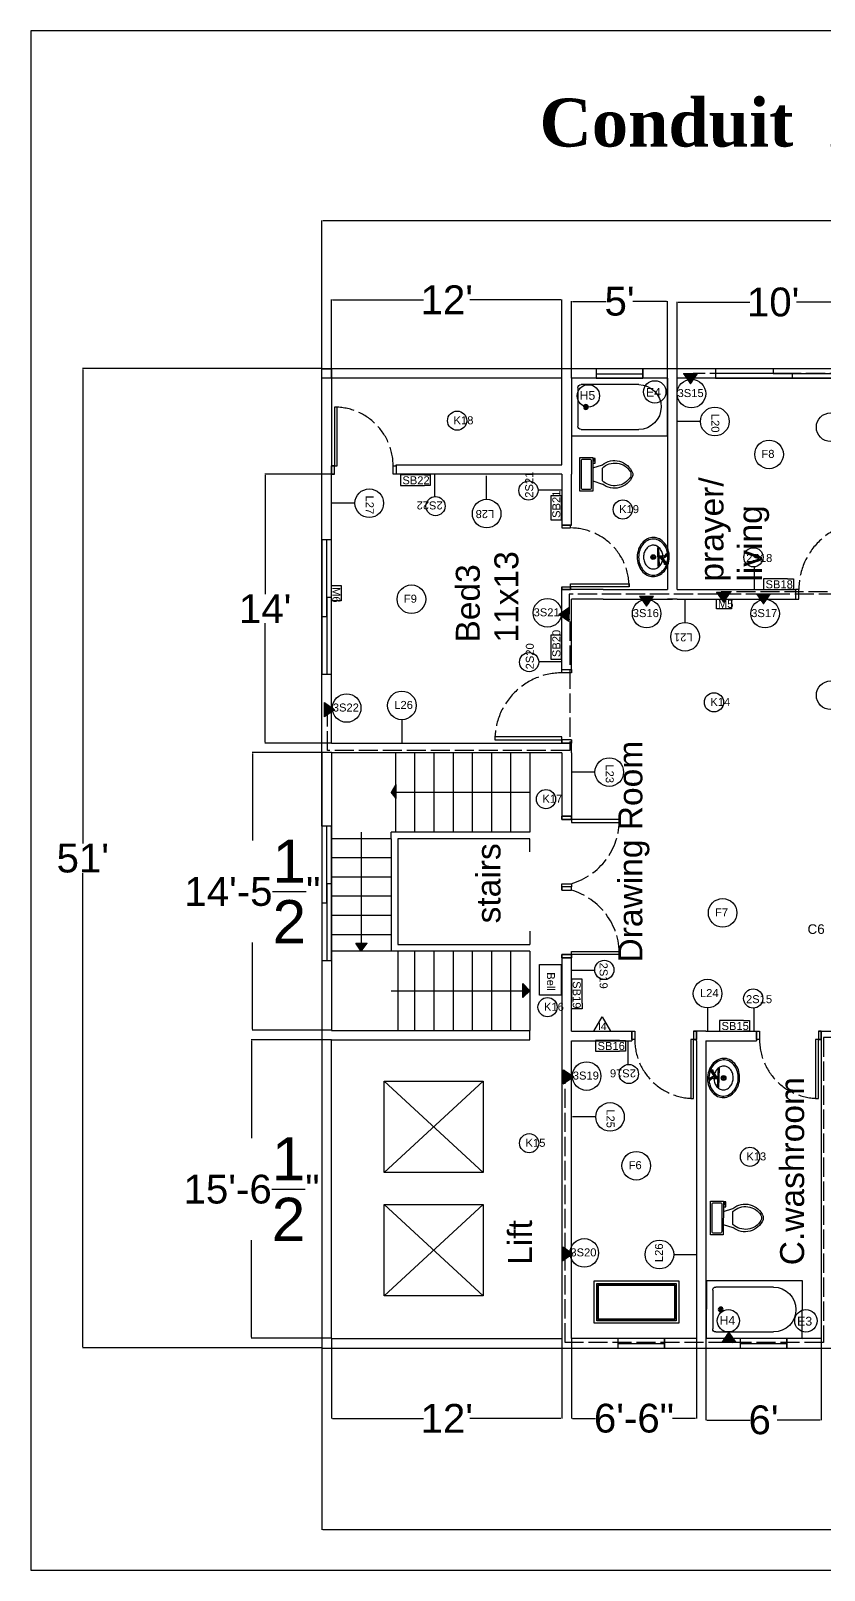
# Model space of a CAD drawing. Header units: inches. Extents: x -412 to 20037, y 548 to 16595.
# Drawn here: x 4988 to 5484, y 6791 to 7753 of the extents above; entities that cross this region are included whole.
import ezdxf
from ezdxf.enums import TextEntityAlignment as Align

# ---------------------------------------------------------------- set-up
doc = ezdxf.new("R2010")
doc.units = ezdxf.units.IN
doc.header["$MEASUREMENT"] = 0
doc.linetypes.add('ACAD_ISO02W100', pattern=[15, 12, -3])
doc.layers.get('Defpoints').update_dxf_attribs({"color": 6})
for name, color, linetype in [('bath', 4, 'Continuous'), ('Heavy Load', 3, 'ACAD_ISO02W100'), ('www.linecad.com', 7, 'Continuous')]:
    doc.layers.add(name, color=color, linetype=linetype)
doc.layers.add('block cover', color=7, linetype='Continuous', lineweight=30)
doc.layers.add('text', color=140, linetype='Continuous', lineweight=9)
doc.styles.add('Arial', font='arial.ttf')
doc.styles.get("Standard").update_dxf_attribs({"font": 'arial.ttf'})
doc.dimstyles.new('Copy of civil layout', dxfattribs={"dimtxt": 18, "dimasz": 0.625, "dimexe": 0.18, "dimexo": 0.0625, "dimgap": 0.09, "dimtad": 0, "dimtih": 1, "dimtoh": 1, "dimdec": 1, "dimzin": 0, "dimdsep": 46, "dimlunit": 4, "dimtxsty": 'Standard', "dimcen": 0.09, "dimclrd": 6, "dimclre": 256, "dimclrt": 256, "dimadec": 0, "dimazin": 0, "dimtfac": 1.5, "dimtdec": 1, "dimtofl": 0, "dimtmove": 0, "dimatfit": 0, "dimfxl": 1, "dimtolj": 1, "dimtzin": 0, "dimlwe": -1, "dimarcsym": 0})
pattern_1 = [(315, (5160.76063, 7540.04789), (0.091289, 0.091289), [])]

# ---------------------------------------------------------------- blocks, each defined once
blk = doc.blocks.new('Bath Tub - 26 x 60 in.')
for p, q in [((8, -18), (10, -18)), ((9, -17), (9, -19))]:
    blk.add_line(p, q)
blk.add_lwpolyline([(0, -36), (0, 0), (60, 0), (60, -36)], close=True)
for points in [[(4, -30), (4, -6)], [(6, -4), (42, -4)], [(42, -32), (6, -32)]]:
    blk.add_lwpolyline(points)
for radius in [1.5, 1]:
    blk.add_circle((9, -18), radius)
for centre, radius, start, end in [((5.75, -5.75), 1.77, 81.8699, 188.1301), ((42, -18), 14, 270, 90), ((5.75, -30.25), 1.77, 171.8699, 278.1301)]:
    blk.add_arc(centre, radius, start, end)
blk = doc.blocks.new('Toilet - top')
for p, q in [((-10, -8.5), (-8, -8.5)), ((-10, -9.5), (-10, -8.5)), ((-7, -9.5), (-10, -9.5)), ((-8, -8.5), (-8, -8)), ((-7, -8), (-7, -9.5)), ((-4, -8), (-6, -14)), ((4, -8), (6, -14)), ((9.5, -6), (9.5, -2)), ((4, -14), (-4, -14))]:
    blk.add_line(p, q)
blk.add_lwpolyline([(10.5, -8), (10.5, 0), (-10.5, 0), (-10.5, -8)], close=True)
for points in [[(-9.5, -2), (-9.5, -6)], [(8.5, -1), (-8.5, -1)], [(-8.5, -7), (8.5, -7)]]:
    blk.add_lwpolyline(points)
for centre, radius, start, end in [((-8.62, -1.88), 0.884, 81.8699, 188.1301), ((-8.62, -6.12), 0.884, 171.8699, 278.1301), ((8.62, -1.88), 0.884, 351.8699, 98.1301), ((8.62, -6.12), 0.884, 261.8699, 8.1301), ((3.52, -21.58), 12.17, 141.46911, 247.97143), ((4.2, -21.82), 11.33, 136.36773, 238.94682), ((-3.52, -21.58), 12.17, 292.02843, 38.53071), ((-4.2, -21.82), 11.33, 301.05301, 43.63209), ((0, -27.88), 4, 245.73182, 294.26817), ((0, -29), 4, 254.86053, 285.13947)]:
    blk.add_arc(centre, radius, start, end)
blk = doc.blocks.new('Sink - Oval top')
for p, q in [((-1, 0), (1, 0)), ((0, 1), (0, -1))]:
    blk.add_line(p, q)
at = {"linetype": 'Continuous'}
for points in [[(-12.23, 0.39, 0.117634), (-11.46, -3.36, 0.104469), (-8.88, -6.8, 0.090016), (-5.08, -9.07, 0.08192), (-0.32, -10.02, 0.08192), (4.49, -9.38, 0.090016), (8.42, -7.36, 0.104469), (11.22, -4.09, 0.117634), (12.23, -0.39, 0.117634), (11.46, 3.36, 0.104469), (8.88, 6.8, 0.090016), (5.08, 9.07, 0.08192), (0.32, 10.02, 0.08192), (-4.49, 9.38, 0.090016), (-8.42, 7.36, 0.104469), (-11.22, 4.09, 0.117634)], [(-11.29, 0.16, 0.118622), (-10.52, -3.25, 0.104678), (-8.07, -6.36, 0.089562), (-4.54, -8.37, 0.081185), (-0.13, -9.15, 0.081185), (4.3, -8.49, 0.089562), (7.89, -6.58, 0.104678), (10.42, -3.55, 0.118622), (11.29, -0.16, 0.118622), (10.52, 3.25, 0.104678), (8.07, 6.36, 0.089562), (4.54, 8.37, 0.081185), (0.13, 9.15, 0.081185), (-4.3, 8.49, 0.089562), (-7.89, 6.58, 0.104678), (-10.42, 3.55, 0.118622)], [(-7.42, 0.08, 0.118283), (-6.91, -2.17, 0.104607), (-5.29, -4.21, 0.089718), (-2.97, -5.53, 0.081436), (-0.07, -6.04, 0.081436), (2.84, -5.59, 0.089718), (5.2, -4.33, 0.104607), (6.86, -2.32, 0.118283), (7.42, -0.08, 0.118283), (6.91, 2.17, 0.104607), (5.29, 4.21, 0.089718), (2.97, 5.53, 0.081436), (0.07, 6.04, 0.081436), (-2.84, 5.59, 0.089718), (-5.2, 4.33, 0.104607), (-6.86, 2.32, 0.118283)]]:
    blk.add_lwpolyline(points, format="xyb", close=True, dxfattribs=at)
for radius in [1.5, 1]:
    blk.add_circle((0, 0), radius)
blk = doc.blocks.new('Faucet - single handle front')
for p, q in [((-2, 6), (-2, 5.5)), ((-1, 6), (-2, 6)), ((-0.5, 4), (-2, 5.5)), ((-2, 5.5), (-1, 5.5)), ((-1, 5.5), (-1, 6)), ((0.5, 4), (-1, 6)), ((-1, 5.5), (0.5, 4)), ((-0.75, 3), (0.75, 3)), ((-0.75, 0.5), (-0.75, 3)), ((-0.75, 1), (0.75, 1)), ((-0.5, 4), (0.5, 4)), ((-0.25, 2), (3.75, 5)), ((3.75, 4.5), (-0.25, 1.5)), ((-0.25, 1.5), (-0.25, 2)), ((0.75, 1.5), (-0.25, 1.5)), ((0.75, 1.5), (4.08742, 4.003)), ((0.75, 3), (0.75, 2.7386)), ((0.75, 1.5), (0.75, 0.5)), ((3.75, 4.5), (3.75, 5)), ((3.75, 5), (4.75, 5)), ((3.75, 4), (3.75, 4.5)), ((4.75, 4.5), (3.75, 4.5)), ((4.75, 4), (3.75, 4)), ((4.75, 5), (4.75, 4.5)), ((4.75, 4.5), (4.75, 4))]:
    blk.add_line(p, q)
blk.add_lwpolyline([(-6, 0), (-6, 0.5), (6, 0.5), (6, 0)], close=True)
for centre, start, end in [((1.25426, 3.0302), 151.0646, 180.8629), ((-1.25426, 3.0302), 359.1371, 28.93536)]:
    blk.add_arc(centre, 2.00448, start, end)
blk = doc.blocks.new('*D102')
at = {"transparency": 16777216}
for p, q in [((5169.64, 7541.53), (5169.64, 7634.15)), ((5985.64, 7541.53), (5985.64, 7634.15))]:
    blk.add_line(p, q, dxfattribs=at)
at = {"color": 6, "lineweight": -2, "transparency": 16777216}
for p, q in [((5170.27, 7633.97), (5562.23, 7633.97)), ((5985.02, 7633.97), (5593.06, 7633.97))]:
    blk.add_line(p, q, dxfattribs=at)
at = {"color": 6, "transparency": 16777216}
for points in [[(5170.27, 7634.08), (5170.27, 7633.87), (5169.64, 7633.97)], [(5985.02, 7634.08), (5985.02, 7633.87), (5985.64, 7633.97)]]:
    blk.add_solid(points, dxfattribs=at)
at = {"layer": 'Defpoints', "color": 0, "transparency": 16777216}
for p in [(5985.64, 7633.97), (5169.64, 7541.47), (5985.64, 7541.47)]:
    blk.add_point(p, dxfattribs=at)
at = {"transparency": 16777216, "insert": (5577.64, 7633.97), "char_height": 18, "attachment_point": 5}
blk.add_mtext("\\A1;68'", dxfattribs=at)
blk = doc.blocks.new('*D155')
at = {"transparency": 16777216}
for p, q in [((5169.58, 7541.53), (5019.96, 7541.53)), ((5169.58, 6929.53), (5019.96, 6929.53))]:
    blk.add_line(p, q, dxfattribs=at)
at = {"color": 6, "lineweight": -2, "transparency": 16777216}
for p, q in [((5020.14, 7540.91), (5020.14, 7244.81)), ((5020.14, 6930.16), (5020.14, 7226.25))]:
    blk.add_line(p, q, dxfattribs=at)
at = {"color": 6, "transparency": 16777216}
for points in [[(5020.04, 7540.91), (5020.25, 7540.91), (5020.14, 7541.53)], [(5020.04, 6930.16), (5020.25, 6930.16), (5020.14, 6929.53)]]:
    blk.add_solid(points, dxfattribs=at)
at = {"layer": 'Defpoints', "color": 0, "transparency": 16777216}
for p in [(5169.64, 7541.53), (5020.14, 6929.53), (5169.64, 6929.53)]:
    blk.add_point(p, dxfattribs=at)
at = {"transparency": 16777216, "insert": (5020.14, 7235.53), "char_height": 18, "attachment_point": 5}
blk.add_mtext("\\A1;51'", dxfattribs=at)
blk = doc.blocks.new('*D156')
at = {"transparency": 16777216}
for p, q in [((5175.58, 7475.53), (5133.96, 7475.53)), ((5175.58, 7307.53), (5133.96, 7307.53))]:
    blk.add_line(p, q, dxfattribs=at)
at = {"color": 6, "lineweight": -2, "transparency": 16777216}
for p, q in [((5134.14, 7474.91), (5134.14, 7400.66)), ((5134.14, 7308.16), (5134.14, 7382.41))]:
    blk.add_line(p, q, dxfattribs=at)
at = {"color": 6, "transparency": 16777216}
for points in [[(5134.04, 7474.91), (5134.25, 7474.91), (5134.14, 7475.53)], [(5134.04, 7308.16), (5134.25, 7308.16), (5134.14, 7307.53)]]:
    blk.add_solid(points, dxfattribs=at)
at = {"layer": 'Defpoints', "color": 0, "transparency": 16777216}
for p in [(5175.64, 7475.53), (5134.14, 7307.53), (5175.64, 7307.53)]:
    blk.add_point(p, dxfattribs=at)
at = {"transparency": 16777216, "insert": (5134.14, 7391.53), "char_height": 18, "attachment_point": 5}
blk.add_mtext("\\A1;14'", dxfattribs=at)
blk = doc.blocks.new('*D157')
at = {"transparency": 16777216}
for p, q in [((5175.58, 7301.53), (5125.96, 7301.53)), ((5175.58, 7128.02), (5125.96, 7128.02))]:
    blk.add_line(p, q, dxfattribs=at)
at = {"color": 6, "lineweight": -2, "transparency": 16777216}
for p, q in [((5126.14, 7300.91), (5126.14, 7246.63)), ((5126.14, 7128.64), (5126.14, 7182.92))]:
    blk.add_line(p, q, dxfattribs=at)
at = {"color": 6, "transparency": 16777216}
for points in [[(5126.04, 7300.91), (5126.25, 7300.91), (5126.14, 7301.53)], [(5126.04, 7128.64), (5126.25, 7128.64), (5126.14, 7128.02)]]:
    blk.add_solid(points, dxfattribs=at)
at = {"layer": 'Defpoints', "color": 0, "transparency": 16777216}
for p in [(5175.64, 7301.53), (5126.14, 7128.02), (5175.64, 7128.02)]:
    blk.add_point(p, dxfattribs=at)
at = {"transparency": 16777216, "insert": (5126.14, 7214.78), "char_height": 18, "attachment_point": 5}
blk.add_mtext('\\A1;14\'-5{\\H1.5x;\\S1/2;}"', dxfattribs=at)
blk = doc.blocks.new('*D158')
at = {"transparency": 16777216}
for p, q in [((5175.58, 7122.02), (5125.46, 7122.02)), ((5175.58, 6935.53), (5125.46, 6935.53))]:
    blk.add_line(p, q, dxfattribs=at)
at = {"color": 6, "lineweight": -2, "transparency": 16777216}
for p, q in [((5125.64, 7121.39), (5125.64, 7060.63)), ((5125.64, 6936.16), (5125.64, 6996.92))]:
    blk.add_line(p, q, dxfattribs=at)
at = {"color": 6, "transparency": 16777216}
for points in [[(5125.54, 7121.39), (5125.75, 7121.39), (5125.64, 7122.02)], [(5125.54, 6936.16), (5125.75, 6936.16), (5125.64, 6935.53)]]:
    blk.add_solid(points, dxfattribs=at)
at = {"layer": 'Defpoints', "color": 0, "transparency": 16777216}
for p in [(5175.64, 7122.02), (5125.64, 6935.53), (5175.64, 6935.53)]:
    blk.add_point(p, dxfattribs=at)
at = {"transparency": 16777216, "insert": (5125.64, 7028.78), "char_height": 18, "attachment_point": 5}
blk.add_mtext('\\A1;15\'-6{\\H1.5x;\\S1/2;}"', dxfattribs=at)
blk = doc.blocks.new('*D159')
at = {"transparency": 16777216}
for p, q in [((5175.64, 7535.6), (5175.64, 7584.71)), ((5319.64, 7535.6), (5319.64, 7584.71))]:
    blk.add_line(p, q, dxfattribs=at)
at = {"color": 6, "lineweight": -2, "transparency": 16777216}
for p, q in [((5176.27, 7584.53), (5233.13, 7584.53)), ((5319.02, 7584.53), (5262.16, 7584.53))]:
    blk.add_line(p, q, dxfattribs=at)
at = {"color": 6, "transparency": 16777216}
for points in [[(5176.27, 7584.64), (5176.27, 7584.43), (5175.64, 7584.53)], [(5319.02, 7584.64), (5319.02, 7584.43), (5319.64, 7584.53)]]:
    blk.add_solid(points, dxfattribs=at)
at = {"layer": 'Defpoints', "color": 0, "transparency": 16777216}
for p in [(5319.64, 7584.53), (5175.64, 7535.53), (5319.64, 7535.53)]:
    blk.add_point(p, dxfattribs=at)
at = {"transparency": 16777216, "insert": (5247.64, 7584.53), "char_height": 18, "attachment_point": 5}
blk.add_mtext("\\A1;12'", dxfattribs=at)
blk = doc.blocks.new('*D160')
at = {"transparency": 16777216}
for p, q in [((5325.64, 7535.6), (5325.64, 7583.71)), ((5385.64, 7535.6), (5385.64, 7583.71))]:
    blk.add_line(p, q, dxfattribs=at)
at = {"color": 6, "lineweight": -2, "transparency": 16777216}
for p, q in [((5326.27, 7583.53), (5347.27, 7583.53)), ((5385.02, 7583.53), (5364.01, 7583.53))]:
    blk.add_line(p, q, dxfattribs=at)
at = {"color": 6, "transparency": 16777216}
for points in [[(5326.27, 7583.64), (5326.27, 7583.43), (5325.64, 7583.53)], [(5385.02, 7583.64), (5385.02, 7583.43), (5385.64, 7583.53)]]:
    blk.add_solid(points, dxfattribs=at)
at = {"layer": 'Defpoints', "color": 0, "transparency": 16777216}
for p in [(5385.64, 7583.53), (5325.64, 7535.53), (5385.64, 7535.53)]:
    blk.add_point(p, dxfattribs=at)
at = {"transparency": 16777216, "insert": (5355.64, 7583.53), "char_height": 18, "attachment_point": 5}
blk.add_mtext("\\A1;5'", dxfattribs=at)
blk = doc.blocks.new('*D161')
at = {"transparency": 16777216}
for p, q in [((5391.64, 7535.6), (5391.64, 7583.21)), ((5511.64, 7535.6), (5511.64, 7583.21))]:
    blk.add_line(p, q, dxfattribs=at)
at = {"color": 6, "lineweight": -2, "transparency": 16777216}
for p, q in [((5392.27, 7583.03), (5437.12, 7583.03)), ((5511.01, 7583.03), (5466.16, 7583.03))]:
    blk.add_line(p, q, dxfattribs=at)
at = {"color": 6, "transparency": 16777216}
for points in [[(5392.27, 7583.14), (5392.27, 7582.93), (5391.64, 7583.03)], [(5511.01, 7583.14), (5511.01, 7582.93), (5511.64, 7583.03)]]:
    blk.add_solid(points, dxfattribs=at)
at = {"layer": 'Defpoints', "color": 0, "transparency": 16777216}
for p in [(5511.64, 7583.03), (5391.64, 7535.53), (5511.64, 7535.53)]:
    blk.add_point(p, dxfattribs=at)
at = {"transparency": 16777216, "insert": (5451.64, 7583.03), "char_height": 18, "attachment_point": 5}
blk.add_mtext("\\A1;10'", dxfattribs=at)
blk = doc.blocks.new('*D164')
at = {"transparency": 16777216}
for p, q in [((5175.64, 6935.47), (5175.64, 6885.35)), ((5319.64, 6935.47), (5319.64, 6885.35))]:
    blk.add_line(p, q, dxfattribs=at)
at = {"color": 6, "lineweight": -2, "transparency": 16777216}
for p, q in [((5176.27, 6885.53), (5233.13, 6885.53)), ((5319.02, 6885.53), (5262.16, 6885.53))]:
    blk.add_line(p, q, dxfattribs=at)
at = {"color": 6, "transparency": 16777216}
for points in [[(5176.27, 6885.64), (5176.27, 6885.43), (5175.64, 6885.53)], [(5319.02, 6885.64), (5319.02, 6885.43), (5319.64, 6885.53)]]:
    blk.add_solid(points, dxfattribs=at)
at = {"layer": 'Defpoints', "color": 0, "transparency": 16777216}
for p in [(5175.64, 6935.53), (5319.64, 6935.53), (5319.64, 6885.53)]:
    blk.add_point(p, dxfattribs=at)
at = {"transparency": 16777216, "insert": (5247.64, 6885.53), "char_height": 18, "attachment_point": 5}
blk.add_mtext("\\A1;12'", dxfattribs=at)
blk = doc.blocks.new('*D165')
at = {"transparency": 16777216}
for p, q in [((5325.64, 6935.47), (5325.64, 6885.35)), ((5403.64, 6935.47), (5403.64, 6885.35))]:
    blk.add_line(p, q, dxfattribs=at)
at = {"color": 6, "lineweight": -2, "transparency": 16777216}
for p, q in [((5326.27, 6885.53), (5340.58, 6885.53)), ((5403.02, 6885.53), (5388.71, 6885.53))]:
    blk.add_line(p, q, dxfattribs=at)
at = {"color": 6, "transparency": 16777216}
for points in [[(5326.27, 6885.64), (5326.27, 6885.43), (5325.64, 6885.53)], [(5403.02, 6885.64), (5403.02, 6885.43), (5403.64, 6885.53)]]:
    blk.add_solid(points, dxfattribs=at)
at = {"layer": 'Defpoints', "color": 0, "transparency": 16777216}
for p in [(5325.64, 6935.53), (5403.64, 6935.53), (5325.64, 6885.53)]:
    blk.add_point(p, dxfattribs=at)
at = {"transparency": 16777216, "insert": (5364.64, 6885.53), "char_height": 18, "attachment_point": 5}
blk.add_mtext('\\A1;6\'-6"', dxfattribs=at)
blk = doc.blocks.new('*D166')
at = {"transparency": 16777216}
for p, q in [((5409.64, 6935.47), (5409.64, 6884.31)), ((5481.64, 6935.47), (5481.64, 6884.31))]:
    blk.add_line(p, q, dxfattribs=at)
at = {"color": 6, "lineweight": -2, "transparency": 16777216}
for p, q in [((5410.27, 6884.49), (5437.22, 6884.49)), ((5481.02, 6884.49), (5454.06, 6884.49))]:
    blk.add_line(p, q, dxfattribs=at)
at = {"color": 6, "transparency": 16777216}
for points in [[(5410.27, 6884.59), (5410.27, 6884.39), (5409.64, 6884.49)], [(5481.02, 6884.59), (5481.02, 6884.39), (5481.64, 6884.49)]]:
    blk.add_solid(points, dxfattribs=at)
at = {"layer": 'Defpoints', "color": 0, "transparency": 16777216}
for p in [(5409.64, 6935.53), (5481.64, 6935.53), (5409.64, 6884.49)]:
    blk.add_point(p, dxfattribs=at)
at = {"transparency": 16777216, "insert": (5445.64, 6884.49), "char_height": 18, "attachment_point": 5}
blk.add_mtext("\\A1;6'", dxfattribs=at)
blk = doc.blocks.new('*D170')
at = {"transparency": 16777216}
for p, q in [((5169.64, 6929.47), (5169.64, 6815.85)), ((5985.64, 6929.47), (5985.64, 6815.85))]:
    blk.add_line(p, q, dxfattribs=at)
at = {"color": 6, "lineweight": -2, "transparency": 16777216}
for p, q in [((5170.27, 6816.03), (5562.23, 6816.03)), ((5985.02, 6816.03), (5593.06, 6816.03))]:
    blk.add_line(p, q, dxfattribs=at)
at = {"color": 6, "transparency": 16777216}
for points in [[(5170.27, 6816.14), (5170.27, 6815.93), (5169.64, 6816.03)], [(5985.02, 6816.14), (5985.02, 6815.93), (5985.64, 6816.03)]]:
    blk.add_solid(points, dxfattribs=at)
at = {"layer": 'Defpoints', "color": 0, "transparency": 16777216}
for p in [(5169.64, 6929.53), (5985.64, 6929.53), (5985.64, 6816.03)]:
    blk.add_point(p, dxfattribs=at)
at = {"transparency": 16777216, "insert": (5577.64, 6816.03), "char_height": 18, "attachment_point": 5}
blk.add_mtext("\\A1;68'", dxfattribs=at)

msp = doc.modelspace()

# ---------------------------------------------------------------- hatches: boundary and pattern name
h = msp.add_hatch()
h.set_pattern_fill('ANSI31', color=256, scale=1.032817, angle=-90)
h.set_pattern_definition(pattern_1)
h.paths.add_polyline_path([(5215.83, 7272.82), (5215.83, 7276.67), (5212.82, 7276.67)])
h.paths.add_polyline_path([(5215.83, 7276.67), (5215.83, 7281.68), (5212.82, 7276.67)])
h = msp.add_hatch()
h.set_pattern_fill('ANSI31', color=256, scale=1.032817, angle=-90)
h.set_pattern_definition(pattern_1)
h.paths.add_polyline_path([(5197.97, 7182.48), (5194.23, 7182.48), (5194.23, 7177.53)])
h.paths.add_polyline_path([(5194.23, 7177.53), (5194.23, 7182.48), (5190.85, 7182.48)])
h = msp.add_hatch()
h.set_pattern_fill('ANSI31', color=256, scale=1.032817, angle=-90)
h.set_pattern_definition(pattern_1)
h.paths.add_polyline_path([(5299.58, 7152.74), (5295.28, 7157.2), (5295.28, 7152.74)])
h.paths.add_polyline_path([(5299.58, 7152.74), (5295.28, 7152.74), (5295.28, 7148.55)])
at = {"layer": 'Heavy Load'}
h = msp.add_hatch(dxfattribs=at)
h.set_pattern_fill('ANSI31', color=6, scale=0.8)
h.set_pattern_definition([(45, (4997.64303, 10881.97129), (-0.070710678, 0.070710678), [])])
h.paths.add_polyline_path([(5395.64, 7538.37), (5400.04, 7531.97), (5404.44, 7538.37)])
h = msp.add_hatch(dxfattribs=at)
h.set_pattern_fill('ANSI31', color=6, scale=0.8)
h.set_pattern_definition([(45, (4970.14303, 10742.97129), (-0.070710678, 0.070710678), [])])
h.paths.add_polyline_path([(5368.14, 7399.37), (5372.54, 7392.97), (5376.94, 7399.37)])
h = msp.add_hatch(dxfattribs=at)
h.set_pattern_fill('ANSI31', color=6, scale=0.8)
h.set_pattern_definition([(45, (5018.14303, 10745.47129), (-0.070710678, 0.070710678), [])])
h.paths.add_polyline_path([(5416.14, 7401.87), (5420.54, 7395.47), (5424.94, 7401.87)])
h = msp.add_hatch(dxfattribs=at)
h.set_pattern_fill('ANSI31', color=6, scale=0.8)
h.set_pattern_definition([(45, (5043.14303, 10744.47129), (-0.070710678, 0.070710678), [])])
h.paths.add_polyline_path([(5441.14, 7400.87), (5445.54, 7394.47), (5449.94, 7400.87)])
h = msp.add_hatch(dxfattribs=at)
h.set_pattern_fill('ANSI31', color=6, scale=0.8, angle=270)
h.set_pattern_definition([(315, (8667.64303, 7790.27129), (0.070710678, 0.070710678), [])])
h.paths.add_polyline_path([(5324.04, 7392.27), (5317.64, 7387.87), (5324.04, 7383.47)])
h = msp.add_hatch(dxfattribs=at)
h.set_pattern_fill('ANSI31', color=6, scale=0.8, angle=90)
h.set_pattern_definition([(135, (1827.54303, 6925.97129), (-0.070710678, -0.070710678), [])])
h.paths.add_polyline_path([(5171.14, 7323.97), (5177.54, 7328.37), (5171.14, 7332.77)])
h = msp.add_hatch(dxfattribs=at)
h.set_pattern_fill('ANSI31', color=6, scale=0.8, angle=90)
h.set_pattern_definition([(135, (1977.04303, 6696.47129), (-0.070710678, -0.070710678), [])])
h.paths.add_polyline_path([(5320.64, 7094.47), (5327.04, 7098.87), (5320.64, 7103.27)])
h = msp.add_hatch(dxfattribs=at)
h.set_pattern_fill('ANSI31', color=6, scale=0.8, angle=90)
h.set_pattern_definition([(135, (1976.54303, 6585.97129), (-0.070710678, -0.070710678), [])])
h.paths.add_polyline_path([(5320.14, 6983.97), (5326.54, 6988.37), (5320.14, 6992.77)])
h = msp.add_hatch(dxfattribs=at)
h.set_pattern_fill('ANSI31', color=6, scale=0.8, angle=180)
h.set_pattern_definition([(225, (5826.44303, 3589.37129), (0.070710678, -0.070710678), [])])
h.paths.add_polyline_path([(5428.44, 6932.97), (5424.04, 6939.37), (5419.64, 6932.97)])

# ---------------------------------------------------------------- linework, layer by layer
for p, q in [((4987.64, 7752.62), (4987.64, 6790.63)), ((5985.64, 7541.47), (5169.64, 7541.47)), ((5169.64, 7255.6), (5169.64, 7541.47)), ((5175.64, 7535.47), (5175.64, 7481.47)), ((5319.64, 7535.47), (5175.64, 7535.47)), ((5319.64, 7481.47), (5319.64, 7535.47)), ((5385.64, 7535.47), (5325.64, 7535.47)), ((5325.64, 7535.47), (5325.64, 7475.47)), ((5385.64, 7535.47), (5385.64, 7403.47)), ((5511.64, 7535.47), (5391.64, 7535.47)), ((5391.64, 7403.47), (5391.64, 7535.47)), ((5175.64, 7481.47), (5175.64, 7480.73)), ((5175.64, 7307.47), (5175.64, 7475.47)), ((5215.94, 7480.73), (5215.94, 7481.47)), ((5215.94, 7481.47), (5319.64, 7481.47)), ((5319.64, 7475.47), (5215.94, 7475.47)), ((5319.64, 7475.47), (5319.64, 7443.77)), ((5325.64, 7443.77), (5325.64, 7475.47)), ((5319.64, 7443.77), (5325.64, 7443.77)), ((5319.62, 7353.47), (5319.64, 7403.47)), ((5325.64, 7403.47), (5324.9, 7403.47)), ((5345.34, 7403.47), (5325.64, 7403.47)), ((5345.34, 7403.47), (5385.64, 7403.47)), ((5391.64, 7403.47), (5465.64, 7403.47)), ((5325.62, 7353.47), (5325.64, 7397.47)), ((5345.34, 7397.47), (5325.64, 7397.47)), ((5345.34, 7397.47), (5388.64, 7397.47)), ((5391.64, 7397.47), (5385.64, 7397.47)), ((5391.64, 7397.47), (5465.64, 7397.47)), ((5175.64, 7307.47), (5319.64, 7307.47)), ((5325.64, 7301.47), (5325.64, 7307.47)), ((5169.64, 7301.47), (5169.64, 7253.56)), ((5175.64, 7301.47), (5175.64, 7127.96)), ((5299.58, 7301.47), (5175.64, 7301.47)), ((5215.58, 7301.47), (5215.58, 7251.9)), ((5227.58, 7301.45), (5227.58, 7251.9)), ((5239.58, 7301.45), (5239.58, 7251.9)), ((5251.58, 7301.45), (5251.58, 7251.9)), ((5263.58, 7301.45), (5263.58, 7251.9)), ((5275.58, 7301.47), (5275.58, 7251.9)), ((5275.58, 7301.45), (5275.58, 7251.9)), ((5287.58, 7301.47), (5287.58, 7251.9)), ((5299.58, 7301.47), (5299.58, 7251.9)), ((5319.64, 7301.47), (5299.58, 7301.47)), ((5299.58, 7301.45), (5299.58, 7251.9)), ((5319.64, 7301.47), (5319.64, 7261.92)), ((5325.64, 7301.47), (5325.64, 7261.85)), ((5215.83, 7281.68), (5212.82, 7276.67)), ((5299.58, 7276.67), (5212.82, 7276.67)), ((5212.82, 7276.67), (5215.83, 7272.82)), ((5215.83, 7281.68), (5215.83, 7272.82)), ((5319.64, 7261.92), (5319.64, 7261.85)), ((5212.82, 7247.76), (5175.64, 7247.76)), ((5194.23, 7251.9), (5194.23, 7177.53)), ((5215.58, 7251.9), (5212.82, 7251.9)), ((5212.82, 7247.76), (5212.82, 7251.9)), ((5212.82, 7247.76), (5212.82, 7177.53)), ((5299.58, 7251.9), (5215.58, 7251.9)), ((5216.96, 7247.76), (5216.96, 7181.66)), ((5299.58, 7247.76), (5216.96, 7247.76)), ((5299.58, 7239.5), (5299.58, 7247.76)), ((5212.82, 7235.76), (5175.64, 7235.76)), ((5212.82, 7223.76), (5175.64, 7223.76)), ((5212.82, 7211.76), (5175.64, 7211.76)), ((5212.82, 7199.76), (5175.64, 7199.76)), ((5212.82, 7187.76), (5175.64, 7187.76)), ((5299.58, 7189.93), (5299.58, 7181.66)), ((5212.82, 7177.53), (5175.64, 7177.53)), ((5194.23, 7177.53), (5190.85, 7182.48)), ((5190.85, 7182.48), (5197.97, 7182.48)), ((5194.23, 7177.53), (5197.97, 7182.48)), ((5299.58, 7177.53), (5212.82, 7177.53)), ((5216.96, 7181.66), (5299.58, 7181.66)), ((5216.96, 7177.53), (5216.96, 7127.96)), ((5227.58, 7177.53), (5227.58, 7127.96)), ((5239.58, 7177.53), (5239.58, 7127.96)), ((5251.58, 7177.53), (5251.58, 7127.96)), ((5263.58, 7177.53), (5263.58, 7127.96)), ((5275.58, 7177.53), (5275.58, 7127.96)), ((5287.58, 7177.53), (5287.58, 7127.96)), ((5299.58, 7177.53), (5299.58, 7127.96)), ((5169.64, 7171.6), (5169.64, 7133.96)), ((5319.64, 7173.35), (5319.64, 6935.47)), ((5325.64, 7127.47), (5325.64, 7173.35)), ((5212.82, 7152.74), (5299.58, 7152.74)), ((5299.58, 7152.74), (5295.28, 7157.2)), ((5295.28, 7148.55), (5295.28, 7157.2)), ((5299.58, 7152.74), (5295.28, 7148.55)), ((5169.64, 7133.96), (5169.64, 7121.96)), ((5169.64, 7121.96), (5169.64, 6935.47)), ((5175.64, 7127.96), (5299.58, 7127.96)), ((5175.64, 7121.96), (5299.58, 7121.96)), ((5175.64, 6935.47), (5175.64, 7121.96)), ((5299.58, 7121.96), (5299.58, 7127.96)), ((5325.64, 7127.47), (5363.34, 7127.47)), ((5325.64, 6935.47), (5325.64, 7121.47)), ((5325.64, 7121.47), (5363.34, 7121.47)), ((5363.34, 7127.47), (5363.34, 7121.47)), ((5409.64, 7127.47), (5403.64, 7127.47)), ((5403.64, 7121.47), (5403.64, 7122.21)), ((5403.64, 7121.47), (5403.64, 6935.47)), ((5409.64, 7127.47), (5441.34, 7127.47)), ((5409.64, 7121.47), (5441.34, 7121.47)), ((5409.64, 7121.47), (5409.64, 6935.47)), ((5441.34, 7127.47), (5441.34, 7121.47)), ((5481.64, 7127.47), (5481.64, 6971.47)), ((5481.64, 7127.47), (5487.64, 7127.47)), ((5270.39, 7096.33), (5208.42, 7039.24)), ((5270.39, 7039.24), (5208.42, 7096.33)), ((5270.39, 7019.25), (5208.42, 6962.16)), ((5270.39, 6962.16), (5208.42, 7019.25)), ((5481.64, 6977.47), (5481.64, 6935.47)), ((5169.64, 6935.47), (5169.64, 6929.47)), ((5169.64, 6929.47), (5175.64, 6929.47)), ((5175.64, 6935.47), (5293.58, 6935.47)), ((5175.64, 6929.47), (5299.58, 6929.47)), ((5293.58, 6935.47), (5319.64, 6935.47)), ((5299.58, 6929.47), (5325.64, 6929.47)), ((5403.64, 6935.47), (5325.64, 6935.47)), ((5325.64, 6929.47), (5409.64, 6929.47)), ((5481.64, 6935.47), (5409.64, 6935.47)), ((5409.64, 6929.47), (5985.64, 6929.47))]:
    msp.add_line(p, q)
at = {"color": 143, "true_color": 0x7aafdf}
for p, q in [((5341.02, 7538.25), (5370.26, 7538.25)), ((5354.52, 6932.25), (5383.76, 6932.25)), ((5431.02, 6932.25), (5460.26, 6932.25))]:
    msp.add_line(p, q, dxfattribs=at)
at = {"color": 6, "linetype": 'ACAD_ISO02W100'}
for p, q in [((5514.14, 7538.47), (5401.64, 7538.47)), ((5446.64, 7400.47), (5324.14, 7400.47)), ((5324.14, 7400.47), (5324.14, 7396.97)), ((5324.14, 7399.97), (5324.14, 7384.47)), ((5485.64, 7401.97), (5419.14, 7401.97)), ((5492.14, 7400.47), (5446.64, 7400.47)), ((5324.64, 7383.47), (5324.64, 7302.97)), ((5173.14, 7302.97), (5173.14, 7328.47)), ((5324.64, 7302.97), (5173.14, 7302.97)), ((5533.64, 7123.47), (5483.14, 7123.47)), ((5483.14, 7123.47), (5483.14, 6932.97)), ((5321.64, 6989.47), (5321.64, 7098.47)), ((5321.64, 6932.97), (5321.64, 6989.47)), ((5483.14, 6932.97), (5321.64, 6932.97))]:
    msp.add_line(p, q, dxfattribs=at)
at = {"color": 0}
for p, q in [((5406.25, 7508.47), (5391.64, 7508.47)), ((5233.7, 7475.2), (5237.27, 7475.2)), ((5237.27, 7475.2), (5237.27, 7468.47)), ((5240.27, 7461.4), (5240.27, 7476.01)), ((5237.27, 7468.47), (5233.7, 7468.47)), ((5272.58, 7459.85), (5272.58, 7474.46)), ((5304.53, 7465.66), (5319.14, 7465.66)), ((5190.25, 7457.41), (5175.64, 7457.41)), ((5439.68, 7417.78), (5439.68, 7403.17)), ((5460.7, 7410.2), (5464.27, 7410.2)), ((5464.27, 7410.2), (5464.27, 7403.47)), ((5464.27, 7403.47), (5460.7, 7403.47)), ((5396.58, 7382.85), (5396.58, 7397.46)), ((5304.94, 7358.45), (5319.55, 7358.45)), ((5219.58, 7322.08), (5219.58, 7307.47)), ((5340.25, 7289.41), (5325.64, 7289.41)), ((5340.3, 7165.43), (5325.69, 7165.43)), ((5325.65, 7141.34), (5325.64, 7144.91)), ((5332.37, 7141.34), (5325.65, 7141.34)), ((5332.37, 7144.91), (5332.37, 7141.34)), ((5410.64, 7142.02), (5410.64, 7127.41)), ((5439.55, 7142.08), (5439.55, 7127.47)), ((5339.64, 7127.49), (5344.83, 7136.47)), ((5344.83, 7136.47), (5350.01, 7127.49)), ((5433.2, 7134.2), (5436.77, 7134.2)), ((5436.77, 7134.2), (5436.77, 7127.47)), ((5339.64, 7127.49), (5350.01, 7127.49)), ((5355.7, 7121.7), (5359.27, 7121.7)), ((5359.27, 7121.7), (5359.27, 7114.97)), ((5361.09, 7106.52), (5361.09, 7121.13)), ((5436.77, 7127.47), (5433.2, 7127.47)), ((5359.27, 7114.97), (5355.7, 7114.97)), ((5340.75, 7073.91), (5326.14, 7073.91)), ((5389.53, 6987.91), (5404.14, 6987.91))]:
    msp.add_line(p, q, dxfattribs=at)
for points in [[(4987.64, 6790.63), (6328.8, 6790.63), (6328.8, 7752.62), (4987.64, 7752.62)], [(5233.7, 7475.2), (5218.64, 7475.2), (5218.64, 7468.47), (5233.7, 7468.47)], [(5460.7, 7410.2), (5445.64, 7410.2), (5445.64, 7403.47), (5460.7, 7403.47)], [(5218.9, 7301.45), (5175.53, 7301.47)], [(5319.64, 7215.6), (5319.64, 7219.6)], [(5332.37, 7144.91), (5332.37, 7159.97), (5325.64, 7159.97), (5325.64, 7144.91)], [(5433.2, 7134.2), (5418.14, 7134.2), (5418.14, 7127.47), (5433.2, 7127.47)], [(5355.7, 7121.7), (5340.64, 7121.7), (5340.64, 7114.97), (5355.7, 7114.97)]]:
    msp.add_lwpolyline(points)
for points in [[(5169.64, 7541.47), (5175.64, 7541.47), (5175.64, 7535.47), (5169.64, 7535.47)], [(5370.26, 7541.47), (5370.26, 7541.47), (5370.26, 7535.47), (5370.26, 7535.47)], [(5319.37, 7446.97), (5319.37, 7462.03), (5312.64, 7462.03), (5312.64, 7446.97)], [(5181.64, 7405.97), (5181.64, 7396.47), (5175.64, 7396.47), (5175.64, 7405.97)], [(5416.14, 7397.47), (5425.64, 7397.47), (5425.64, 7391.47), (5416.14, 7391.47)], [(5319.37, 7359.97), (5319.37, 7375.03), (5312.64, 7375.03), (5312.64, 7359.97)], [(5270.39, 7096.33), (5270.39, 7039.24), (5208.42, 7039.24), (5208.42, 7096.33)], [(5270.39, 7019.25), (5270.39, 6962.16), (5208.42, 6962.16), (5208.42, 7019.25)], [(5383.76, 6935.47), (5383.76, 6935.47), (5383.76, 6929.47), (5383.76, 6929.47)], [(5460.26, 6935.47), (5460.26, 6935.47), (5460.26, 6929.47), (5460.26, 6929.47)]]:
    msp.add_lwpolyline(points, close=True)
at = {"color": 143, "true_color": 0x7aafdf}
for points in [[(5370.26, 7541.47), (5341.02, 7541.47), (5341.02, 7535.47), (5370.26, 7535.47)], [(5415.64, 7535.47), (5499.64, 7535.47), (5499.64, 7541.47), (5415.64, 7541.47)], [(5415.64, 7535.47), (5463.64, 7535.47), (5463.64, 7538.47), (5415.64, 7538.47)], [(5451.64, 7538.47), (5499.64, 7538.47), (5499.64, 7541.47), (5451.64, 7541.47)], [(5175.64, 7350.54), (5175.64, 7434.54), (5169.64, 7434.54), (5169.64, 7350.54)], [(5172.64, 7386.54), (5172.64, 7434.54), (5169.64, 7434.54), (5169.64, 7386.54)], [(5175.64, 7350.54), (5175.64, 7398.54), (5172.64, 7398.54), (5172.64, 7350.54)], [(5175.64, 7171.6), (5175.64, 7255.6), (5169.64, 7255.6), (5169.64, 7171.6)], [(5172.64, 7207.6), (5172.64, 7255.6), (5169.64, 7255.6), (5169.64, 7207.6)], [(5175.64, 7171.6), (5175.64, 7219.6), (5172.64, 7219.6), (5172.64, 7171.6)], [(5383.76, 6935.47), (5354.52, 6935.47), (5354.52, 6929.47), (5383.76, 6929.47)], [(5460.26, 6935.47), (5431.02, 6935.47), (5431.02, 6929.47), (5460.26, 6929.47)]]:
    msp.add_lwpolyline(points, close=True, dxfattribs=at)
at = {"color": 240, "true_color": 0xed1f24}
for points in [[(5177.4, 7480.73), (5179.15, 7480.73), (5179.15, 7517.52), (5177.4, 7517.52)], [(5175.64, 7475.47), (5177.4, 7475.47), (5177.4, 7480.73), (5175.64, 7480.73)], [(5215.94, 7475.47), (5214.19, 7475.47), (5214.19, 7480.73), (5215.94, 7480.73)], [(5319.64, 7443.77), (5319.64, 7442.02), (5324.9, 7442.02), (5324.9, 7443.77)], [(5319.64, 7403.47), (5319.64, 7405.22), (5324.9, 7405.22), (5324.9, 7403.47)], [(5324.9, 7405.22), (5324.9, 7406.98), (5361.69, 7406.98), (5361.69, 7405.22)], [(5465.64, 7397.47), (5467.64, 7397.47), (5467.64, 7403.47), (5465.64, 7403.47)], [(5325.62, 7353.47), (5325.62, 7351.47), (5319.62, 7351.47), (5319.62, 7353.47)], [(5319.64, 7309.47), (5319.64, 7311.47), (5277.64, 7311.45), (5277.64, 7309.45)], [(5325.64, 7307.47), (5325.64, 7309.47), (5319.64, 7309.47), (5319.64, 7307.47)], [(5319.64, 7261.85), (5319.64, 7259.85), (5325.64, 7259.85), (5325.64, 7261.85)], [(5319.64, 7217.6), (5319.64, 7219.6), (5325.64, 7219.6), (5325.64, 7217.6)], [(5319.64, 7217.6), (5319.64, 7215.6), (5325.64, 7215.6), (5325.64, 7217.6)], [(5319.64, 7173.35), (5319.64, 7175.35), (5325.64, 7175.35), (5325.64, 7173.35)], [(5363.34, 7127.47), (5365.1, 7127.47), (5365.1, 7122.21), (5363.34, 7122.21)], [(5401.89, 7122.21), (5400.14, 7122.21), (5400.14, 7085.42), (5401.89, 7085.42)], [(5403.64, 7127.47), (5401.89, 7127.47), (5401.89, 7122.21), (5403.64, 7122.21)], [(5441.34, 7127.47), (5443.1, 7127.47), (5443.1, 7122.21), (5441.34, 7122.21)], [(5479.89, 7122.21), (5478.14, 7122.21), (5478.14, 7085.42), (5479.89, 7085.42)], [(5481.64, 7127.47), (5479.89, 7127.47), (5479.89, 7122.21), (5481.64, 7122.21)]]:
    msp.add_lwpolyline(points, close=True, dxfattribs=at)
for points in [[(5177.4, 7475.47), (5175.64, 7475.47), (5175.64, 7480.73), (5179.15, 7480.73)], [(5214.13, 7480.73), (5215.94, 7480.73), (5215.94, 7475.47), (5214.19, 7475.47)], [(5324.9, 7441.96), (5324.9, 7443.77), (5319.64, 7443.77), (5319.64, 7442.02)], [(5319.64, 7405.22), (5319.64, 7403.47), (5324.9, 7403.47), (5324.9, 7406.98)], [(5467.71, 7403.47), (5465.64, 7403.47), (5465.64, 7397.47), (5467.64, 7397.47)], [(5319.62, 7351.4), (5319.62, 7353.47), (5325.62, 7353.47), (5325.62, 7351.47)], [(5325.64, 7309.47), (5325.64, 7307.47), (5319.64, 7307.47), (5319.64, 7311.47)], [(5319.64, 7259.85), (5319.64, 7261.85), (5325.64, 7261.85), (5325.64, 7257.85)], [(5325.64, 7257.85), (5355.64, 7257.85), (5355.64, 7259.85), (5319.64, 7259.85)], [(5325.64, 7219.67), (5325.64, 7217.6), (5319.64, 7217.6), (5319.64, 7219.6)], [(5325.64, 7215.53), (5325.64, 7217.6), (5319.64, 7217.6), (5319.64, 7215.6)], [(5319.64, 7175.35), (5319.64, 7173.35), (5325.64, 7173.35), (5325.64, 7177.35)], [(5325.64, 7177.35), (5355.64, 7177.35), (5355.64, 7175.35), (5319.64, 7175.35)], [(5365.16, 7122.21), (5363.34, 7122.21), (5363.34, 7127.47), (5365.1, 7127.47)], [(5401.89, 7127.47), (5403.64, 7127.47), (5403.64, 7122.21), (5400.14, 7122.21)], [(5443.16, 7122.21), (5441.34, 7122.21), (5441.34, 7127.47), (5443.1, 7127.47)], [(5479.89, 7127.47), (5481.64, 7127.47), (5481.64, 7122.21), (5478.14, 7122.21)]]:
    msp.add_lwpolyline(points, dxfattribs=at)
at = {"color": 0}
msp.add_lwpolyline([(5319.16, 7169.2), (5319.16, 7149.97), (5305.64, 7149.97), (5305.64, 7169.2)], close=True, dxfattribs=at)
for centre, radius in [((5377.64, 7526.97), 7), ((5336.14, 7524.47), 7), ((5254.14, 7508.97), 6), ((5298.71, 7465.32), 6), ((5240.62, 7455.58), 6), ((5357.64, 7453.47), 6), ((5439.33, 7423.61), 6), ((5299.12, 7358.1), 6), ((5414.64, 7332.97), 6), ((5309.64, 7272.47), 6), ((5346.12, 7165.77), 6), ((5310.64, 7142.47), 6), ((5439.2, 7147.9), 6), ((5361.44, 7100.7), 6), ((5299.14, 7057.47), 6), ((5437.14, 7048.97), 6), ((5423.64, 6946.53), 7), ((5472.14, 6946.47), 7)]:
    msp.add_circle(centre, radius)
for centre in [(5400.58, 7525.91), (5415.19, 7508.47), (5487.58, 7504.91), (5449.08, 7487.91), (5199.19, 7457.41), (5272.58, 7450.91), (5225.58, 7397.41), (5310.58, 7388.91), (5372.58, 7388.41), (5446.58, 7388.41), (5396.58, 7373.91), (5487.58, 7337.41), (5185.08, 7329.41), (5219.58, 7331.02), (5349.19, 7289.41), (5420.08, 7201.41), (5410.64, 7150.96), (5335.08, 7099.41), (5349.69, 7073.91), (5366.08, 7043.41), (5333.58, 6988.91), (5380.58, 6987.91)]:
    msp.add_circle(centre, 8.94, dxfattribs=at)
at = {"color": 240, "linetype": 'ACAD_ISO02W100', "true_color": 0xed1f24}
for centre, radius, start, end in [((5177.4, 7480.73), 36.73, 0, 90), ((5324.9, 7405.22), 36.73, 0, 90), ((5509.64, 7403.52), 41.93, 90.05841, 180.05841), ((5319.64, 7309.47), 41.93, 90.0292, 180.0292), ((5313.64, 7259.85), 41.93, 286.29535, 0), ((5313.64, 7175.35), 41.93, 0, 73.70465), ((5401.89, 7122.21), 36.73, 180, 270), ((5479.89, 7122.21), 36.73, 180, 270)]:
    msp.add_arc(centre, radius, start, end, dxfattribs=at)
at = {"layer": 'block cover'}
msp.add_lwpolyline([(5175.64, 7301.47), (5175.64, 7127.96)], dxfattribs=at)
at = {"layer": 'Heavy Load'}
for p, q in [((5395.64, 7538.37), (5404.44, 7538.37)), ((5368.14, 7399.37), (5376.94, 7399.37)), ((5416.14, 7401.87), (5424.94, 7401.87)), ((5441.14, 7400.87), (5449.94, 7400.87)), ((5324.04, 7392.27), (5324.04, 7383.47)), ((5171.14, 7323.97), (5171.14, 7332.77)), ((5320.64, 7094.47), (5320.64, 7103.27)), ((5320.14, 6983.97), (5320.14, 6992.77)), ((5428.44, 6932.97), (5419.64, 6932.97))]:
    msp.add_line(p, q, dxfattribs=at)
at = {"layer": 'text'}
for p, q in [((5395.64, 7538.37), (5404.44, 7538.37)), ((5400.04, 7531.97), (5395.64, 7538.37)), ((5404.44, 7538.37), (5400.04, 7531.97)), ((5368.14, 7399.37), (5376.94, 7399.37)), ((5372.54, 7392.97), (5368.14, 7399.37)), ((5376.94, 7399.37), (5372.54, 7392.97)), ((5416.14, 7401.87), (5424.94, 7401.87)), ((5420.54, 7395.47), (5416.14, 7401.87)), ((5424.94, 7401.87), (5420.54, 7395.47)), ((5441.14, 7400.87), (5449.94, 7400.87)), ((5445.54, 7394.47), (5441.14, 7400.87)), ((5449.94, 7400.87), (5445.54, 7394.47)), ((5317.64, 7387.87), (5324.04, 7392.27)), ((5324.04, 7392.27), (5324.04, 7383.47)), ((5324.04, 7383.47), (5317.64, 7387.87)), ((5171.14, 7323.97), (5171.14, 7332.77)), ((5171.14, 7332.77), (5177.54, 7328.37)), ((5177.54, 7328.37), (5171.14, 7323.97)), ((5320.64, 7094.47), (5320.64, 7103.27)), ((5320.64, 7103.27), (5327.04, 7098.87)), ((5327.04, 7098.87), (5320.64, 7094.47)), ((5320.14, 6983.97), (5320.14, 6992.77)), ((5320.14, 6992.77), (5326.54, 6988.37)), ((5326.54, 6988.37), (5320.14, 6983.97)), ((5419.64, 6932.97), (5424.04, 6939.37)), ((5424.04, 6939.37), (5428.44, 6932.97)), ((5428.44, 6932.97), (5419.64, 6932.97))]:
    msp.add_line(p, q, dxfattribs=at)
at = {"layer": 'www.linecad.com'}
for points in [[(5339.76, 6944.95), (5339.76, 6971.39), (5392.65, 6971.39), (5392.65, 6944.95)], [(5341.35, 6946.53), (5341.35, 6969.8), (5391.06, 6969.8), (5391.06, 6946.53)], [(5342.14, 6947.33), (5342.14, 6969.01), (5390.27, 6969.01), (5390.27, 6947.33)], [(5342.4, 6947.59), (5342.4, 6968.75), (5390, 6968.75), (5390, 6947.59)]]:
    msp.add_lwpolyline(points, close=True, dxfattribs=at)

# ---------------------------------------------------------------- block references
at = {"layer": 'bath', "xscale": -1}
for name, p, rotation in [('Bath Tub - 26 x 60 in.', (5325.61, 7499.53), 179.941591661645), ('Toilet - top', (5330.89, 7475.41), 89.97079583082231), ('Toilet - top', (5412.51, 7010.77), 89.97079583082231), ('Bath Tub - 26 x 60 in.', (5409.86, 6935.53), 179.941591661645)]:
    msp.add_blockref(name, p, dxfattribs=dict(at, rotation=rotation))
at = {"layer": 'bath'}
for name, p, rotation in [('Sink - Oval top', (5376.71, 7423.74), 91.21483776212598), ('Faucet - single handle front', (5379.71, 7423.81), 271.2148377621259), ('Sink - Oval top', (5420.67, 7098.23), 267.5801434161955), ('Faucet - single handle front', (5417.68, 7098.35), 87.5801434161955)]:
    msp.add_blockref(name, p, dxfattribs=dict(at, rotation=rotation))

# ---------------------------------------------------------------- texts
for s, p in [('3S15', (5391.91, 7523.73)), ('K18', (5251.88, 7506.71)), ('F8', (5444.33, 7485.73)), ('SB22', (5219.88, 7469.22)), ('K19', (5355.38, 7451.21)), ('2S18', (5434.81, 7420.67)), ('SB18', (5446.88, 7404.22)), ('F9', (5220.83, 7395.23)), ('3S21', (5301.91, 7386.73)), ('3S16', (5363.91, 7386.23)), ('3S17', (5437.91, 7386.23)), ('3S22', (5176.41, 7327.23)), ('L26', (5214.83, 7328.84)), ('K14', (5412.38, 7330.71)), ('K17', (5307.38, 7270.21)), ('F7', (5415.33, 7199.23)), ('L24', (5405.89, 7148.78)), ('2S15', (5434.68, 7144.97)), ('K16', (5308.38, 7140.21)), ('SB15', (5419.38, 7128.22)), ('SB16', (5341.88, 7115.72)), ('3S19', (5326.41, 7097.23)), ('K15', (5296.88, 7055.21)), ('K13', (5434.88, 7046.71)), ('F6', (5361.33, 7041.23)), ('3S20', (5324.91, 6986.73))]:
    msp.add_text(s, height=5).set_placement(p)
for s, height, rotation, p in [('L20', 5, 270, (5413.01, 7513.23)), ('2S21', 5, 90, (5301.65, 7460.8)), ('prayer/', 15, 90, (5420.6, 7408.38)), ('L27', 5, 270, (5197.01, 7462.17)), ('2S22', 5, 180, (5245.14, 7458.52)), ('SB21', 5, 90, (5318.63, 7448.21)), ('L28', 5, 180, (5277.34, 7453.1)), ('living', 15, 90, (5444.69, 7408.38)), ('Bed3', 15, 90, (5268.3, 7370.31)), ('11x13', 15, 90, (5292.4, 7370.31)), ('2S20', 5, 90, (5302.05, 7353.58)), ('SB20', 5, 90, (5318.63, 7361.21)), ('L21', 5, 180, (5401.34, 7376.1)), ('Drawing Room', 15, 90, (5369.88, 7170.37)), ('L23', 5, 270, (5347.01, 7294.17)), ('stairs', 15, 90, (5281.19, 7194.82)), ('2S19', 5, 270, (5343.18, 7170.3)), ('Bell', 5, 270, (5310.27, 7164.32)), ('SB19', 5, 270, (5326.39, 7158.73)), ('2S16', 5, 180, (5365.96, 7103.63)), ('C.washroom', 15, 90, (5470.99, 6981.18)), ('L25', 5, 270, (5347.51, 7078.67)), ('Lift', 15, 90, (5300.9, 6981.45)), ('L26', 5, 90, (5382.77, 6983.16))]:
    msp.add_text(s, height=height, rotation=rotation).set_placement(p)
at = {"color": 0, "style": 'Arial'}
msp.add_text('I4', height=4.666, dxfattribs=at).set_placement((5344.83, 7130.49), align=Align.MIDDLE_CENTER)
for s, width, insert, char_height, attachment_point in [('H5', 7.5, (5330.64, 7521.97), 5.5, 7), ('E4', 7.5, (5372.14, 7529.47), 5.5, 1), ('{\\C1;M5}', 23.5, (5417.14, 7396.97), 5, 1), ('H4', 7.5, (5418.14, 6944.03), 5.5, 7), ('E3', 7.5, (5466.64, 6948.97), 5.5, 1)]:
    msp.add_mtext_dynamic_manual_height_columns(s, width=width, gutter_width=1, heights=[0], dxfattribs=dict(insert=insert, char_height=char_height, attachment_point=attachment_point))
at = {"insert": (5181.14, 7404.97), "char_height": 5, "attachment_point": 1, "rotation": 270}
msp.add_mtext_dynamic_manual_height_columns('{\\C1;M6}', width=23.5, gutter_width=1, heights=[0], dxfattribs=at)
at = {"layer": 'text', "color": 0, "insert": (5305.59, 7710.29), "char_height": 30, "attachment_point": 1}
msp.add_mtext_dynamic_manual_height_columns('{\\fTimes New Roman|b1|i0|c0|p18;Conduit  Layout for Heavy Load}', width=667.4382, gutter_width=1, heights=[0], dxfattribs=at)
at = {"layer": 'text', "color": 6, "linetype": 'ACAD_ISO02W100', "insert": (5473.14, 7194.26), "char_height": 6, "attachment_point": 1}
msp.add_mtext_dynamic_manual_height_columns('C6', width=39.7938, gutter_width=60, heights=[5.84], dxfattribs=at)

# ---------------------------------------------------------------- dimensions: what is measured, and where the dimension line sits
for base, p1, p2, picture, middle in [((5985.64, 7633.97), (5169.64, 7541.47), (5985.64, 7541.47), '*D102', (5577.64, 7633.97)), ((5319.64, 7584.53), (5175.64, 7535.53), (5319.64, 7535.53), '*D159', (5247.64, 7584.53)), ((5385.64, 7583.53), (5325.64, 7535.53), (5385.64, 7535.53), '*D160', (5355.64, 7583.53)), ((5511.64, 7583.03), (5391.64, 7535.53), (5511.64, 7535.53), '*D161', (5451.64, 7583.03)), ((5985.64, 6816.03), (5169.64, 6929.53), (5985.64, 6929.53), '*D170', (5577.64, 6816.03)), ((5319.64, 6885.53), (5175.64, 6935.53), (5319.64, 6935.53), '*D164', (5247.64, 6885.53)), ((5325.64, 6885.53), (5403.64, 6935.53), (5325.64, 6935.53), '*D165', (5364.64, 6885.53))]:
    dim = msp.add_linear_dim(base=base, p1=p1, p2=p2, dimstyle='Copy of civil layout')
    dim.commit()
    dim.dimension.update_dxf_attribs({"geometry": picture, "text_midpoint": middle})
for base, p1, p2, picture, middle in [((5020.14, 6929.53), (5169.64, 7541.53), (5169.64, 6929.53), '*D155', (5020.14, 7235.53)), ((5134.14, 7307.53), (5175.64, 7475.53), (5175.64, 7307.53), '*D156', (5134.14, 7391.53)), ((5126.14, 7128.02), (5175.64, 7301.53), (5175.64, 7128.02), '*D157', (5126.14, 7214.78)), ((5125.64, 6935.53), (5175.64, 7122.02), (5175.64, 6935.53), '*D158', (5125.64, 7028.78))]:
    dim = msp.add_linear_dim(base=base, p1=p1, p2=p2, angle=90, dimstyle='Copy of civil layout')
    dim.commit()
    dim.dimension.update_dxf_attribs({"geometry": picture, "text_midpoint": middle})
dim = msp.add_aligned_dim(p1=(5481.64, 6935.53), p2=(5409.64, 6935.53), distance=51.04, dimstyle='Copy of civil layout')
dim.commit()
dim.dimension.update_dxf_attribs({"geometry": '*D166', "text_midpoint": (5445.64, 6884.49)})

doc.saveas('drawing.dxf')
